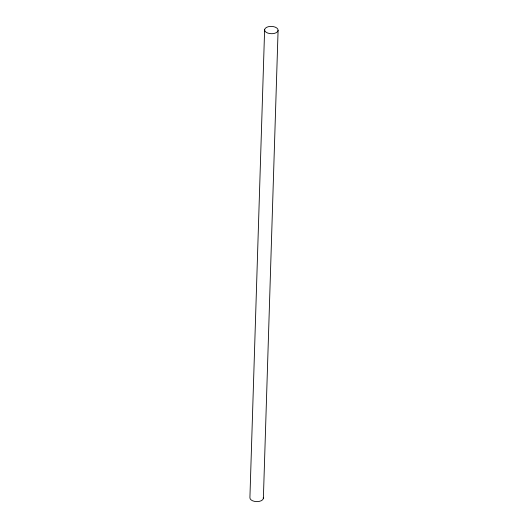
<?xml version="1.0" encoding="UTF-8"?>
<svg xmlns="http://www.w3.org/2000/svg" width="528" height="528" viewBox="0 0 528 528"><rect width="100%" height="100%" fill="white"/><g stroke="black" fill="none" stroke-linecap="round" stroke-linejoin="round"><path stroke-width="0.79" d="M264.62 29.641L249.916 497.541A6.752 3.67 1.8 0 0 257.05 501.62A6.752 3.67 1.8 0 0 263.274 497.402M263.38 498.359L278.084 30.459A6.752 3.67 1.8 0 0 268.402 26.684A6.752 3.67 1.8 0 0 267.571 33.007A6.752 3.67 1.8 0 0 278.084 30.459"/></g></svg>
